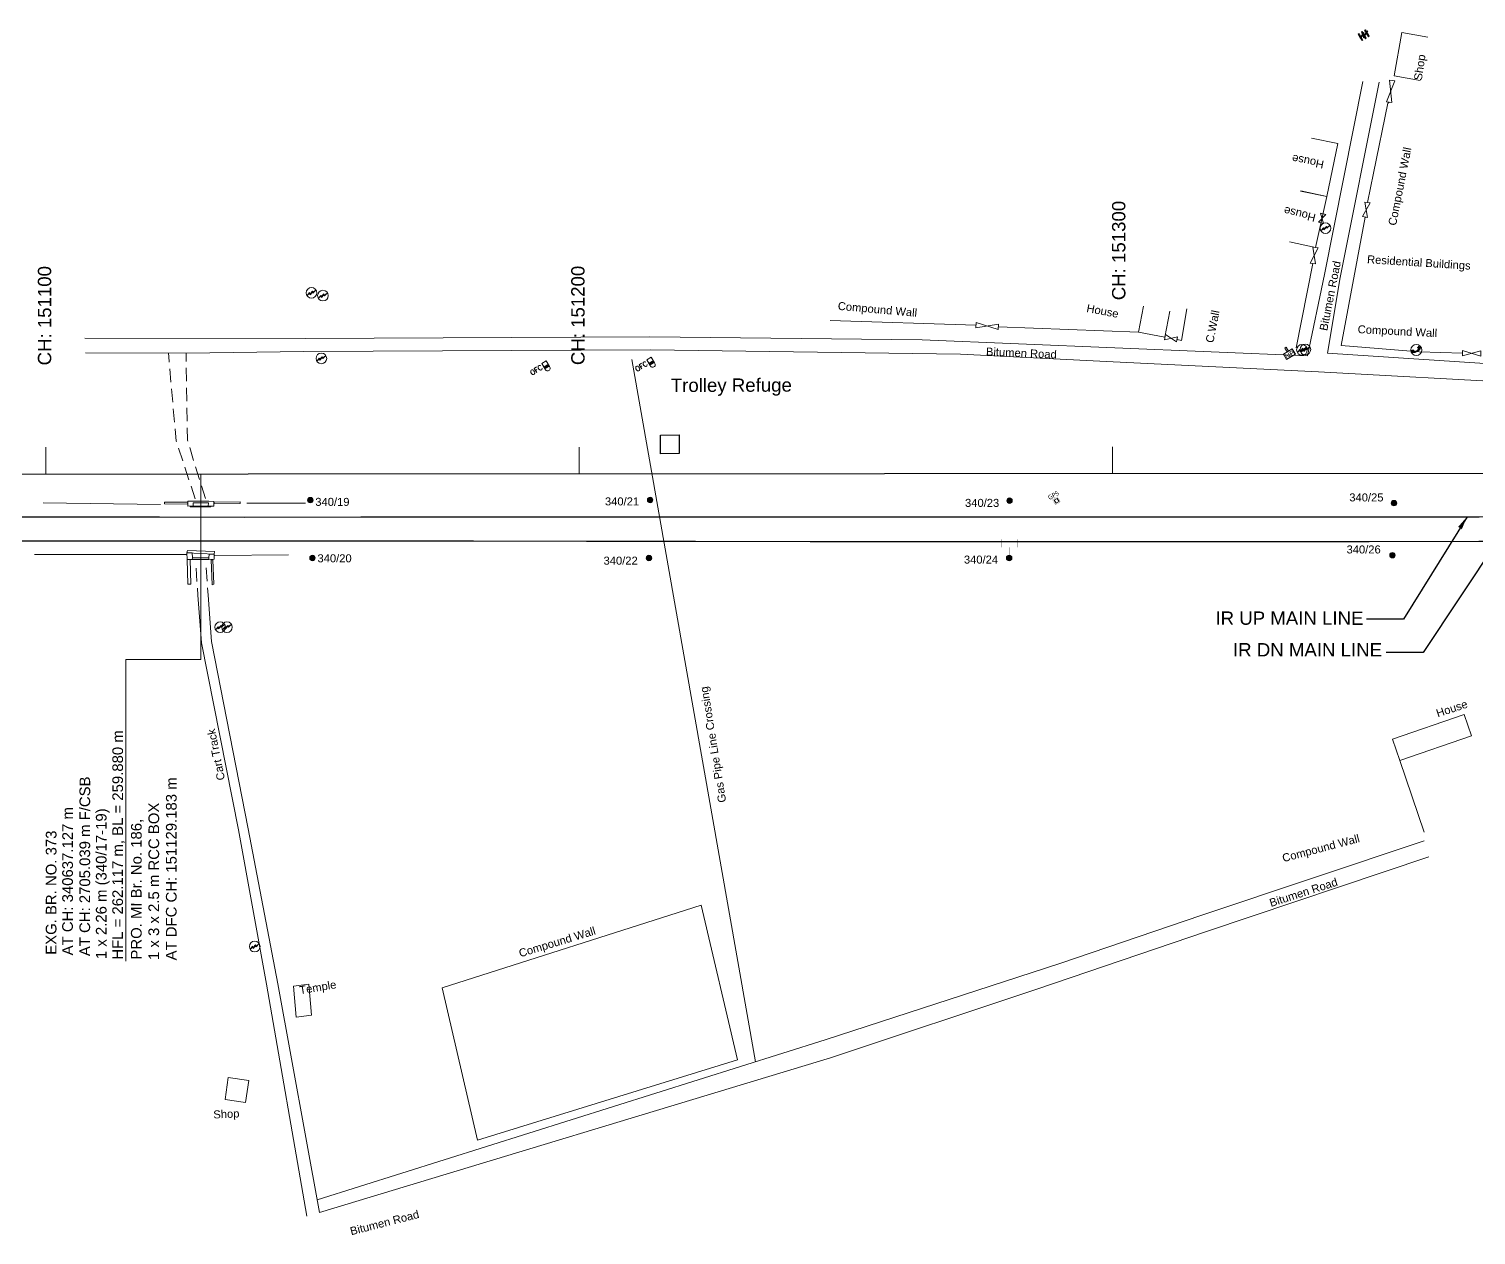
# Model space of a CAD drawing. Header units: metres. Extents: x 592467 to 614288, y 3398001 to 3402649.
# Drawn here: x 597148.5 to 597419.9, y 3398570.5 to 3398796.6 of the extents above; entities that cross this region are included whole.
import ezdxf
from ezdxf.enums import TextEntityAlignment as Align

# ---------------------------------------------------------------- set-up
doc = ezdxf.new("R2010")
doc.units = ezdxf.units.M
doc.header["$MEASUREMENT"] = 0
doc.linetypes.add('DASHED', pattern=[0.75, 0.5, -0.25])
doc.layers.get('0').update_dxf_attribs({"lineweight": 0})
for name, color, linetype, lineweight in [('Bounary Dim', 10, 'Continuous', 13), ('Cart Track', 34, 'Continuous', 0), ('Commercial Building Pucca', 7, 'Continuous', 13), ('Compound Wall', 7, 'Continuous', 13), ('Culvert Parapet', 7, 'Continuous', 0), ('Electric Pole', 7, 'Continuous', 13), ('EXISTING BRIDGE DETAILS', 7, 'Continuous', 0), ('Existing IR Track', 143, 'Continuous', 0), ('Gate', 7, 'Continuous', 13), ('GPS', 7, 'Continuous', 13), ('Grill', 7, 'Continuous', 13), ('Name Board', 7, 'Continuous', 0), ('Ofc Pillar', 7, 'Continuous', 13), ('OHE MAST', 7, 'Continuous', 0), ('OHE MAST TEXT', 7, 'Continuous', 0), ('Pipe line-Pertolium', 7, 'Continuous', 0), ('Proposed Chainage', 10, 'Continuous', 0), ('Religious_Place', 7, 'Continuous', 13), ('Residential Building Pucca', 7, 'Continuous', 13), ('Subroad Edge', 34, 'Continuous', 0), ('Telephone_Pole', 7, 'Continuous', 13), ('Text', 7, 'Continuous', 13), ('Transformer', 7, 'Continuous', 13), ('Wing Wall', 7, 'Continuous', 0)]:
    doc.layers.add(name, color=color, linetype=linetype, lineweight=lineweight)
doc.layers.add('Trolley Refuse', color=10, linetype='Continuous')
doc.styles.add('ARIAL', font='arial.ttf')
doc.styles.add('NB', font='arial.ttf', dxfattribs={"height": 1.5})
doc.styles.add('notes', font='romans.shx', dxfattribs={"height": 2})
doc.styles.get("Standard").update_dxf_attribs({"font": 'arial.ttf'})
doc.styles.add('street name', font='tahoma.ttf', dxfattribs={"height": 2})
doc.styles.add('Style-Arial', font='arial.ttf')
doc.styles.add('Text', font='arial.ttf', dxfattribs={"height": 2})
doc.dimstyles.new('ISO-25', dxfattribs={"dimtxt": 2.5, "dimasz": 2.5, "dimexe": 1.25, "dimexo": 0.625, "dimtad": 1, "dimtxsty": 'Standard', "dimcen": 2.5, "dimadec": 0, "dimazin": 0, "dimtfac": 1, "dimtmove": 0, "dimatfit": 3, "dimfxl": 1, "dimarcsym": 0})

# ---------------------------------------------------------------- blocks, each defined once
blk = doc.blocks.new('GPS')
at = {"const_width": 0.0279, "flags": 128}
blk.add_lwpolyline([(0.56, -0.56), (-0.56, -0.56), (-0.56, 0.56), (0.56, 0.56), (0.56, -0.56)], close=True, dxfattribs=at)
blk.add_3dface([(0.33, -0.33), (-0.33, -0.33), (-0.33, 0.33), (0.33, 0.33)])
at = {"style": 'street name'}
blk.add_text('GPS', height=0.868, rotation=179.0563, dxfattribs=at).set_placement((1.06, -0.8, -111.29))
blk = doc.blocks.new('GT')
at = {"layer": 'Gate'}
for p, q in [((-0.5, -0.5), (-0.5, 0.5)), ((-0.5, 0.5), (0.5, -0.5)), ((0.5, 0.5), (0.5, -0.5))]:
    blk.add_line(p, q, dxfattribs=at)
at = {"layer": 'Gate', "flags": 128}
blk.add_lwpolyline([(0.5, 0.5), (-0.5, -0.5)], dxfattribs=at)
blk = doc.blocks.new('EP')
at = {"extrusion": (0, 0, -1)}
blk.add_hatch(color=8, dxfattribs=at).paths.add_polyline_path([(-0.31, -0.24), (-0.94, -0.01), (-0.41, -0.1), (-0.43, 0.15), (0.21, -0.05), (0.21, 0.16), (0.93, -0.01), (0.31, 0.07), (0.31, -0.19), (-0.31, 0)])
at = {"color": 8}
for p, q in [((-0.93, -0.01), (-0.21, 0.16)), ((-0.31, 0.07), (-0.93, -0.01)), ((-0.31, -0.19), (-0.31, 0.07)), ((0.31, 0), (-0.31, -0.19)), ((-0.21, 0.16), (-0.21, -0.05)), ((-0.21, -0.05), (0.43, 0.15)), ((0.31, -0.24), (0.31, 0)), ((0.43, 0.15), (0.41, -0.1)), ((0.94, -0.01), (0.31, -0.24)), ((0.41, -0.1), (0.94, -0.01))]:
    blk.add_line(p, q, dxfattribs=at)
blk.add_circle((0, 0), 1, dxfattribs=at)
blk = doc.blocks.new('NB')
for p, q in [((-0.98, 0.82), (-0.98, 1.98)), ((-0.98, 1.98), (0.98, 1.98)), ((-0.98, 0.82), (0.98, 0.82)), ((-0.13, 0.82), (-0.13, 0)), ((-0.13, 0), (0.13, 0)), ((0.13, 0.82), (0.13, 0)), ((0.98, 1.98), (0.98, 0.82))]:
    blk.add_line(p, q)
at = {"insert": (-0.03, 1.54), "char_height": 0.9883, "attachment_point": 5, "rotation": 180, "line_spacing_factor": 0.6, "style": 'NB'}
blk.add_mtext('\\H1x;\\W1.02537;NB', dxfattribs=at)
blk = doc.blocks.new('TP')
at = {"layer": 'Telephone_Pole'}
blk.add_hatch(color=8, dxfattribs=at).paths.add_polyline_path([(0.49, 0.08, -0.516403), (0.5, 0.04, 0.157799), (0.42, -0.19, 0.257253), (0.43, -0.21), (0.7, -0.4, 0.297943), (0.73, -0.4, 0.213635), (0.94, -0.09, 0.292624), (0.86, 0.1, 0.314672), (-0.86, 0.1, 0.297888), (-0.94, -0.1, 0.205841), (-0.73, -0.4, 0.297943), (-0.7, -0.4), (-0.43, -0.21, 0.257253), (-0.42, -0.19, 0.155164), (-0.5, 0.04, -0.510878), (-0.49, 0.08, -0.167449)])
at = {"layer": 'Telephone_Pole', "color": 8}
for p, q in [((-0.7, -0.4), (-0.43, -0.21)), ((0.7, -0.4), (0.43, -0.21))]:
    blk.add_line(p, q, dxfattribs=at)
blk.add_circle((0, 0), 1.03, dxfattribs=at)
for centre, radius, start, end in [((0.01, -1.13), 1.5, 55.3659, 125.2353), ((-0.48, 0.05), 0.0243, 109.2181, 217.464), ((-0.82, -0.21), 0.402, 2.1844, 37.464), ((0.01, -1.34), 1.5, 71.1943, 109.2181), ((0.82, -0.21), 0.402, 141.9464, 177.8156), ((0.48, 0.06), 0.0243, 321.9464, 71.1943), ((0.75, -0.06), 0.194, 350.1231, 55.3659), ((-0.44, -0.19), 0.0258, 304.4776, 2.1844), ((0.44, -0.19), 0.0258, 177.8156, 235.5224), ((0.72, -0.38), 0.0258, 235.5224, 301.8866), ((0.49, -0.01), 0.462, 301.8866, 350.1231)]:
    blk.add_arc(centre, radius, start, end, dxfattribs=at)
for p in [(-0.44, -0.22), (0.44, -0.22)]:
    blk.add_point(p, dxfattribs=at)
blk = doc.blocks.new('TRF')
at = {"extrusion": (0, 0, -1)}
blk.add_hatch(color=256, dxfattribs=at).paths.add_polyline_path([(-0.22, -0.04), (-0.38, 0.42), (0.98, -0.29), (-0.02, 0.04), (0.18, -0.39), (-0.98, 0.09)])
for p, q in [((-0.69, 0.72), (-0.69, -0.72)), ((-0.52, 0.72), (-0.69, 0.72)), ((-0.52, -0.72), (-0.52, 0.72)), ((0, 0.72), (0, -0.72)), ((0.17, 0.72), (0, 0.72)), ((0.17, -0.72), (0.17, 0.72)), ((0.7, 0.72), (0.7, -0.72)), ((0.87, 0.72), (0.7, 0.72)), ((0.87, -0.72), (0.87, 0.72)), ((-0.69, -0.72), (-0.52, -0.72)), ((0, -0.72), (0.17, -0.72)), ((0.7, -0.72), (0.87, -0.72))]:
    blk.add_line(p, q)
at = {"flags": 128}
blk.add_lwpolyline([(0.22, -0.04), (0.38, 0.42), (-0.98, -0.29), (0.02, 0.04), (-0.18, -0.39), (0.98, 0.09), (0.22, -0.04)], close=True, dxfattribs=at)
blk = doc.blocks.new('OFC')
at = {"ltscale": 5}
for p, q in [((-0.46, 0), (-0.46, 1.23)), ((-0.46, 0), (0.46, 0)), ((0.46, 0), (0.46, 1.23))]:
    blk.add_line(p, q, dxfattribs=at)
blk.add_arc((0, 1.36), 0.48, 343.8979, 196.1021, dxfattribs=at)
for points in [[(-0.34, 1.13, 1.23), (-0.34, 1.13), (-0.34, 0.77), (-0.34, 0.77, 1.23)], [(0.38, 1.13, 1.23), (0.38, 1.13), (-0.34, 1.13), (-0.34, 1.13, 1.23)], [(0.38, 1.13), (0.38, 0.77), (-0.34, 0.77), (-0.34, 1.13)], [(0.38, 0.77, 1.23), (0.38, 1.13, 1.23), (-0.34, 1.13, 1.23), (-0.34, 0.77, 1.23)], [(-0.34, 0.77, 1.23), (-0.34, 0.77), (0.38, 0.77), (0.38, 0.77, 1.23)], [(0.38, 0.77, 1.23), (0.38, 0.77), (0.38, 1.13), (0.38, 1.13, 1.23)]]:
    blk.add_3dface(points)
at = {"ltscale": 5, "style": 'notes'}
blk.add_text('OFC', height=0.246, rotation=0, dxfattribs=at).set_placement((-0.33, 0.84))
at = {"style": 'notes'}
blk.add_text('OFC', height=0.937, rotation=180, dxfattribs=at).set_placement((3.2, 0.99, -359.18))
blk = doc.blocks.new('OHE MAST')
at = {"layer": 'OHE MAST'}
h = blk.add_hatch(color=256, dxfattribs=at)
edge = h.paths.add_edge_path()
edge.add_arc((0, 0), 0.514, 0, 360)
at = {"layer": 'OHE MAST', "lineweight": 13, "const_width": 0.01, "flags": 128}
for points in [[(1.5, 3.5), (1.5, 2), (-1.5, 2), (-1.5, 3.5)], [(0, 2), (0, 0)]]:
    blk.add_lwpolyline(points, dxfattribs=at)
at = {"layer": 'OHE MAST'}
blk.add_circle((0, 0), 0.514, dxfattribs=at)

msp = doc.modelspace()

# ---------------------------------------------------------------- linework, layer by layer
at = {"layer": 'Bounary Dim', "lineweight": 30, "flags": 128}
msp.add_lwpolyline([(596593.3051, 3398712.8805), (598740.0687, 3398714.0135)], dxfattribs=at)
at = {"layer": 'Cart Track', "lineweight": 18, "flags": 128}
for points in [[(597174.8302, 3398734.2809), (597174.687, 3398735.9154)], [(597178.0218, 3398734.2849), (597177.9986, 3398735.7453)], [(597180.2295, 3398690.4536), (597180.8775, 3398681.5018), (597187.8469, 3398646.4526), (597193.0692, 3398617.5201), (597200.6438, 3398574.0153)], [(597182.1334, 3398690.4593), (597182.7643, 3398681.7529), (597189.6568, 3398646.6234), (597195.1944, 3398617.5675), (597202.9934, 3398574.7304)]]:
    msp.add_lwpolyline(points, dxfattribs=at)
at = {"layer": 'Cart Track', "color": 88, "linetype": 'DASHED', "lineweight": 18, "ltscale": 5, "flags": 128}
for points in [[(597179.7188, 3398708.5084), (597176.1402, 3398719.3297), (597174.8302, 3398734.2809)], [(597181.6099, 3398708.5601), (597178.2556, 3398719.5477), (597178.0218, 3398734.2849)], [(597179.8615, 3398695.5372), (597180.2237, 3398690.4536)], [(597181.7616, 3398695.5895), (597182.1334, 3398690.4593)]]:
    msp.add_lwpolyline(points, dxfattribs=at)
at = {"layer": 'Commercial Building Pucca', "flags": 128}
msp.add_lwpolyline([(597409.3991, 3398786.9709), (597404.4778, 3398787.8462), (597405.9154, 3398795.9288), (597410.8367, 3398795.0535)], dxfattribs=at)
msp.add_lwpolyline([(597409.3991, 3398786.9709), (597404.4778, 3398787.8462), (597405.9154, 3398795.9288), (597410.8367, 3398795.0535)], dxfattribs=at)
at = {"layer": 'Commercial Building Pucca'}
msp.add_3dface([(597189.7448, 3398599.4319), (597185.8943, 3398599.9893), (597185.3164, 3398595.9026), (597189.1669, 3398595.3452)], dxfattribs=at)
msp.add_3dface([(597189.7448, 3398599.4319), (597185.8943, 3398599.9893), (597185.3164, 3398595.9026), (597189.1669, 3398595.3452)], dxfattribs=at)
at = {"layer": 'Compound Wall', "lineweight": 13, "flags": 128}
for points in [[(597400.6595, 3398769.5636), (597403.3258, 3398782.6893), (597403.606, 3398782.896)], [(597400.6595, 3398769.5636), (597403.3258, 3398782.6893), (597403.606, 3398782.896)], [(597399.5177, 3398764.079), (597400.6595, 3398769.5636)], [(597399.5177, 3398764.079), (597400.6595, 3398769.5636)], [(597409.1865, 3398736.0715), (597394.5556, 3398737.2902), (597399.0381, 3398761.3427)], [(597409.1865, 3398736.0715), (597394.5556, 3398737.2902), (597399.0381, 3398761.3427)], [(597389.2681, 3398752.658), (597386.1542, 3398736.8345)], [(597389.2681, 3398752.658), (597386.1542, 3398736.8345)], [(597365.6411, 3398744.1209), (597364.6358, 3398738.2089), (597363.7983, 3398738.4216)], [(597365.6411, 3398744.1209), (597364.6358, 3398738.2089), (597363.7983, 3398738.4216)], [(597326.0977, 3398741.0786), (597298.7653, 3398741.9384)], [(597326.0977, 3398741.0786), (597298.7653, 3398741.9384)], [(597356.5941, 3398739.7487), (597330.3169, 3398740.7786)], [(597356.5941, 3398739.7487), (597330.3169, 3398740.7786)], [(597417.3007, 3398735.8455), (597409.1924, 3398736.0692)], [(597417.3007, 3398735.8455), (597409.1924, 3398736.0692)], [(597410.1396, 3398646.0238), (597405.5746, 3398659.422)], [(597410.1396, 3398646.0238), (597405.5746, 3398659.422)], [(597274.5546, 3398632.3488), (597281.362, 3398603.3077), (597232.6508, 3398588.2511), (597225.9939, 3398616.8136), (597274.5546, 3398632.3488)], [(597274.5546, 3398632.3488), (597281.362, 3398603.3077), (597232.6508, 3398588.2511), (597225.9939, 3398616.8136), (597274.5546, 3398632.3488)]]:
    msp.add_lwpolyline(points, dxfattribs=at)
at = {"layer": 'Culvert Parapet', "flags": 128}
msp.add_lwpolyline([(597182.1707, 3398707.1168), (597182.1956, 3398707.7561), (597179.3539, 3398707.7934), (597179.3108, 3398707.192), (597178.3138, 3398707.1271), (597178.3139, 3398708.0609), (597179.3965, 3398708.0866), (597182.2382, 3398708.0493), (597183.2123, 3398708.0423), (597183.195, 3398707.145), (597182.1707, 3398707.1168)], close=True, dxfattribs=at)
msp.add_lwpolyline([(597182.1707, 3398707.1168), (597182.1956, 3398707.7561), (597179.3539, 3398707.7934), (597179.3108, 3398707.192), (597178.3138, 3398707.1271), (597178.3139, 3398708.0609), (597179.3965, 3398708.0866), (597182.2382, 3398708.0493), (597183.2123, 3398708.0423), (597183.195, 3398707.145), (597182.1707, 3398707.1168)], close=True, dxfattribs=at)
at = {"layer": 'Culvert Parapet'}
msp.add_3dface([(597182.2505, 3398697.1512), (597182.2765, 3398697.4402), (597179.1835, 3398697.4546), (597179.1575, 3398697.1654)], dxfattribs=at)
msp.add_3dface([(597182.2505, 3398697.1512), (597182.2765, 3398697.4402), (597179.1835, 3398697.4546), (597179.1575, 3398697.1654)], dxfattribs=at)
at = {"layer": 'EXISTING BRIDGE DETAILS', "linetype": 'Continuous', "lineweight": 0, "flags": 128}
msp.add_lwpolyline([(597166.6768, 3398621.8289), (597166.7203, 3398678.371), (597180.7426, 3398678.3602), (597180.7694, 3398713.1905)], dxfattribs=at)
at = {"layer": 'Existing IR Track', "color": 0, "lineweight": 30, "flags": 128}
for points in [[(597136.0246, 3398705.1226), (597156.1763, 3398705.1287), (597173.0008, 3398705.1158), (597188.9717, 3398705.1036), (597210.7913, 3398705.1204), (597231.648, 3398705.1364), (597253.1239, 3398705.1348), (597274.0088, 3398705.1332), (597295.0658, 3398705.132), (597315.8039, 3398705.1308), (597338.024, 3398705.1227), (597357.826, 3398705.1154), (597380.8216, 3398705.1321), (597399.7833, 3398705.1458), (597420.4331, 3398705.1607), (597441.2624, 3398705.1757), (597462.7594, 3398705.1659), (597484.469, 3398705.156), (597505.2296, 3398705.1669), (597525.9898, 3398705.1779), (597546.5392, 3398705.1754), (597565.3996, 3398705.1732), (597587.522, 3398705.1829), (597608.3854, 3398705.192)], [(597135.9674, 3398700.6222), (597156.201, 3398700.6328), (597172.9433, 3398700.6268), (597189.2169, 3398700.621), (597210.735, 3398700.641), (597231.8927, 3398700.6606), (597253.0625, 3398700.6035), (597273.5165, 3398700.5483), (597295.0061, 3398700.5361), (597315.7848, 3398700.5247), (597337.9658, 3398700.5264), (597357.7137, 3398700.5282), (597380.7619, 3398700.5316), (597399.7953, 3398700.5345), (597420.3742, 3398700.5495), (597440.9539, 3398700.5644), (597462.6996, 3398700.5479), (597484.4198, 3398700.5314), (597505.3407, 3398700.5659), (597526.2594, 3398700.6005), (597546.5471, 3398700.6153), (597567.0063, 3398700.6301), (597587.5294, 3398700.6414), (597608.2065, 3398700.6528)]]:
    msp.add_lwpolyline(points, dxfattribs=at)
at = {"layer": 'Grill', "flags": 128}
for points in [[(597173.2116, 3398707.4838), (597151.1897, 3398707.7405)], [(597173.2116, 3398707.4838), (597151.1897, 3398707.7405)], [(597200.3847, 3398707.6766), (597189.3904, 3398707.7056)], [(597200.3847, 3398707.6766), (597189.3904, 3398707.7056)], [(597149.5756, 3398698.077), (597178.0629, 3398698.0632)], [(597149.5756, 3398698.077), (597178.0629, 3398698.0632)], [(597183.3952, 3398697.9106), (597197.1858, 3398698.0267)], [(597183.3952, 3398697.9106), (597197.1858, 3398698.0267)]]:
    msp.add_lwpolyline(points, dxfattribs=at)
at = {"layer": 'Pipe line-Pertolium', "ltscale": 0.5}
msp.add_lwpolyline([(597261.5779, 3398734.672), (597284.762, 3398602.9676)], dxfattribs=at)
at = {"layer": 'Proposed Chainage', "linetype": 'Continuous', "lineweight": 0, "flags": 128}
for points in [[(597151.7054, 3398718.1752), (597151.7081, 3398713.1752)], [(597251.7054, 3398718.228), (597251.7081, 3398713.228)], [(597351.7054, 3398718.2808), (597351.708, 3398713.2808)]]:
    msp.add_lwpolyline(points, dxfattribs=at)
at = {"layer": 'Religious_Place'}
msp.add_3dface([(597201.0152, 3398617.5204), (597198.1284, 3398617.1425), (597198.6305, 3398611.3381), (597201.5173, 3398611.7161)], dxfattribs=at)
msp.add_3dface([(597201.0152, 3398617.5204), (597198.1284, 3398617.1425), (597198.6305, 3398611.3381), (597201.5173, 3398611.7161)], dxfattribs=at)
at = {"layer": 'Residential Building Pucca', "flags": 128}
for points in [[(597389.0168, 3398776.1545), (597393.9134, 3398775.1503), (597391.868, 3398765.1764), (597386.9713, 3398766.1806)], [(597389.0168, 3398776.1545), (597393.9134, 3398775.1503), (597391.868, 3398765.1764), (597386.9713, 3398766.1806)], [(597386.9905, 3398766.2697), (597391.868, 3398765.1764), (597389.7306, 3398755.6412), (597384.8531, 3398756.7346)], [(597386.9905, 3398766.2697), (597391.868, 3398765.1764), (597389.7306, 3398755.6412), (597384.8531, 3398756.7346)], [(597362.4682, 3398743.7212), (597361.5371, 3398738.8101), (597356.598, 3398739.7465), (597357.5291, 3398744.6575)], [(597362.4682, 3398743.7212), (597361.5371, 3398738.8101), (597356.598, 3398739.7465), (597357.5291, 3398744.6575)]]:
    msp.add_lwpolyline(points, dxfattribs=at)
at = {"layer": 'Residential Building Pucca'}
msp.add_3dface([(597405.5585, 3398659.4608), (597404.2032, 3398663.4767), (597417.6166, 3398668.065), (597418.9721, 3398664.048)], dxfattribs=at)
msp.add_3dface([(597405.5585, 3398659.4608), (597404.2032, 3398663.4767), (597417.6166, 3398668.065), (597418.9721, 3398664.048)], dxfattribs=at)
at = {"layer": 'Subroad Edge', "lineweight": 13, "flags": 128}
for points in [[(597398.6128, 3398786.7515), (597391.4258, 3398750.5629), (597388.2827, 3398735.3144)], [(597398.6128, 3398786.7515), (597391.4258, 3398750.5629), (597388.2827, 3398735.3144)], [(597401.6722, 3398786.6627), (597394.3895, 3398750.0474), (597392.012, 3398735.8127)], [(597401.6722, 3398786.6627), (597394.3895, 3398750.0474), (597392.012, 3398735.8127)], [(597388.2827, 3398735.3144), (597352.116, 3398736.8033), (597315.9804, 3398738.3158), (597264.9264, 3398738.9089), (597200.3365, 3398738.61), (597159.0056, 3398738.6141)], [(597388.2827, 3398735.3144), (597352.116, 3398736.8033), (597315.9804, 3398738.3158), (597264.9264, 3398738.9089), (597200.3365, 3398738.61), (597159.0056, 3398738.6141)], [(597390.315, 3398732.3236), (597351.8345, 3398734.2107), (597323.2091, 3398735.6324), (597265.0503, 3398736.4398), (597200.0666, 3398736.1729), (597178.0314, 3398735.8018), (597159.1388, 3398735.9033)], [(597390.315, 3398732.3236), (597351.8345, 3398734.2107), (597323.2091, 3398735.6324), (597265.0503, 3398736.4398), (597200.0666, 3398736.1729), (597178.0314, 3398735.8018), (597159.1388, 3398735.9033)], [(597474.2575, 3398730.5441), (597462.1028, 3398731.0196), (597429.144, 3398733.4224), (597392.012, 3398735.8127)], [(597474.2575, 3398730.5441), (597462.1028, 3398731.0196), (597429.144, 3398733.4224), (597392.012, 3398735.8127)], [(597509.7832, 3398724.9466), (597475.9081, 3398726.4278), (597463.3495, 3398727.0158), (597429.1473, 3398730.1974), (597390.315, 3398732.3236)], [(597509.7832, 3398724.9466), (597475.9081, 3398726.4278), (597463.3495, 3398727.0158), (597429.1473, 3398730.1974), (597390.315, 3398732.3236)], [(597410.1599, 3398644.3954), (597368.4186, 3398630.442), (597341.8272, 3398621.3903), (597297.844, 3398607.088), (597202.5659, 3398577.0786)], [(597410.1599, 3398644.3954), (597368.4186, 3398630.442), (597341.8272, 3398621.3903), (597297.844, 3398607.088), (597202.5659, 3398577.0786)], [(597410.9788, 3398641.4162), (597369.3236, 3398627.3827), (597337.5109, 3398616.5976), (597298.8321, 3398603.6963), (597202.9934, 3398574.7304)], [(597410.9788, 3398641.4162), (597369.3236, 3398627.3827), (597337.5109, 3398616.5976), (597298.8321, 3398603.6963), (597202.9934, 3398574.7304)]]:
    msp.add_lwpolyline(points, dxfattribs=at)
at = {"layer": 'Trolley Refuse'}
msp.add_lwpolyline([(597270.4499, 3398716.9883), (597266.9499, 3398716.9856), (597266.9473, 3398720.4856), (597270.4473, 3398720.4883)], close=True, dxfattribs=at)
at = {"layer": 'Wing Wall', "flags": 128}
for points in [[(597179.1575, 3398697.1654), (597178.1893, 3398697.1594), (597178.1517, 3398698.3902), (597179.1372, 3398698.3816), (597179.1835, 3398697.4546)], [(597179.1575, 3398697.1654), (597178.1893, 3398697.1594), (597178.1517, 3398698.3902), (597179.1372, 3398698.3816), (597179.1835, 3398697.4546)], [(597182.2505, 3398697.1512), (597183.2939, 3398697.2029), (597183.2867, 3398698.131), (597182.3221, 3398698.1366), (597182.2765, 3398697.4402)], [(597182.2505, 3398697.1512), (597183.2939, 3398697.2029), (597183.2867, 3398698.131), (597182.3221, 3398698.1366), (597182.2765, 3398697.4402)]]:
    msp.add_lwpolyline(points, dxfattribs=at)
at = {"layer": 'Wing Wall'}
for points in [[(597173.9604, 3398707.922), (597178.3153, 3398707.8816), (597178.285, 3398707.5238), (597173.9301, 3398707.5641)], [(597173.9604, 3398707.922), (597178.3153, 3398707.8816), (597178.285, 3398707.5238), (597173.9301, 3398707.5641)], [(597188.1405, 3398707.9772), (597183.2452, 3398707.8956), (597183.2432, 3398707.5624), (597188.1386, 3398707.644)], [(597188.1405, 3398707.9772), (597183.2452, 3398707.8956), (597183.2432, 3398707.5624), (597188.1386, 3398707.644)], [(597182.6693, 3398707.0176), (597182.661, 3398707.1341), (597178.7839, 3398707.1414), (597178.7923, 3398707.0249)], [(597182.6693, 3398707.0176), (597182.661, 3398707.1341), (597178.7839, 3398707.1414), (597178.7923, 3398707.0249)], [(597183.3017, 3398698.6143), (597178.2652, 3398698.8244), (597178.1517, 3398698.3902), (597183.2867, 3398698.131)], [(597183.3017, 3398698.6143), (597178.2652, 3398698.8244), (597178.1517, 3398698.3902), (597183.2867, 3398698.131)], [(597178.7802, 3398697.1458), (597178.1989, 3398697.1509), (597178.3067, 3398692.5066), (597178.888, 3398692.5015)], [(597178.7802, 3398697.1458), (597178.1989, 3398697.1509), (597178.3067, 3398692.5066), (597178.888, 3398692.5015)], [(597183.2178, 3398692.5435), (597183.0201, 3398697.088), (597182.6793, 3398697.0975), (597182.8832, 3398692.4093)], [(597183.2178, 3398692.5435), (597183.0201, 3398697.088), (597182.6793, 3398697.0975), (597182.8832, 3398692.4093)]]:
    msp.add_3dface(points, dxfattribs=at)

# ---------------------------------------------------------------- block references
at = {"layer": 'Electric Pole', "xscale": 0.9997078270183116, "yscale": 0.9997078270183116, "zscale": 0.9997078270183116, "rotation": 210.979233574599}
for p in [(597391.6378, 3398759.2763), (597391.6378, 3398759.2763), (597201.5255, 3398747.14), (597201.5255, 3398747.14), (597203.66, 3398746.6135), (597203.66, 3398746.6135), (597387.2093, 3398736.4432), (597387.2093, 3398736.4432), (597387.8558, 3398736.5051), (597387.8558, 3398736.5051), (597203.3674, 3398734.8463), (597203.3674, 3398734.8463), (597184.3987, 3398684.4654), (597184.3987, 3398684.4654), (597185.6707, 3398684.4629), (597185.6707, 3398684.4629), (597190.8705, 3398624.5635), (597190.8705, 3398624.5635)]:
    msp.add_blockref('EP', p, dxfattribs=at)
at = {"layer": 'Gate'}
for p, xscale, yscale, zscale, rotation in [((597403.8652, 3398784.9252), 4.091490875739965, 0.9997078268568408, 2.022447886100058, 262.2326746764194), ((597403.8652, 3398784.9252), 4.091490875739965, 0.9997078268568408, 2.022447886100058, 262.2326746764194), ((597390.981, 3398761.1036), 1.736173618567075, 0.9997078268568409, 1.317446907948806, 256.2326746751555), ((597390.981, 3398761.1036), 1.736173618567075, 0.9997078268568409, 1.317446907948806, 256.2326746751555), ((597399.2779, 3398762.7108), 2.777939282233946, 0.9997078268568406, 1.666471614814471, 260.2326746736081), ((597399.2779, 3398762.7108), 2.777939282233946, 0.9997078268568406, 1.666471614814471, 260.2326746736081), ((597389.4994, 3398754.1496), 3.018907923071293, 0.9997078268568409, 1.737246637427887, 261.2326746765727), ((597389.4994, 3398754.1496), 3.018907923071293, 0.9997078268568409, 1.737246637427887, 261.2326746765727), ((597328.2073, 3398740.9286), 4.229853011458577, 0.9997078268568408, 2.056360173220907, 176.2326746770037), ((597328.2073, 3398740.9286), 4.229853011458577, 0.9997078268568408, 2.056360173220907, 176.2326746770037), ((597362.6677, 3398738.6158), 2.29435124293987, 0.9997078268568408, 1.514490308693227, 170.2326746750451), ((597362.6677, 3398738.6158), 2.29435124293987, 0.9997078268568408, 1.514490308693227, 170.2326746750451), ((597419.0221, 3398735.8028), 3.443945872415778, 0.9997078268568408, 1.855516004761307, 178.2326746765554), ((597419.0221, 3398735.8028), 3.443945872415778, 0.9997078268568408, 1.855516004761307, 178.2326746765554)]:
    msp.add_blockref('GT', p, dxfattribs=dict(at, xscale=xscale, yscale=yscale, zscale=zscale, rotation=rotation))
at = {"layer": 'GPS', "rotation": 210.979233574599}
msp.add_blockref('GPS', (597341.2199, 3398708.127), dxfattribs=at)
msp.add_blockref('GPS', (597341.2199, 3398708.127), dxfattribs=at)
msp.add_blockref('GPS', (597341.2199, 3398708.127), dxfattribs=at)
at = {"layer": 'Name Board', "xscale": 0.9997078270183116, "yscale": 0.9997078270183116, "zscale": 0.9997078270183116, "rotation": 210.979233574599}
msp.add_blockref('NB', (597384.1419, 3398736.8647), dxfattribs=at)
msp.add_blockref('NB', (597384.1419, 3398736.8647), dxfattribs=at)
at = {"layer": 'Ofc Pillar', "xscale": 0.9997078270183116, "yscale": 0.9997078270183116, "zscale": 0.9997078270183116, "rotation": 210.979233574599}
for p in [(597245.0875, 3398734.1339), (597245.0875, 3398734.1339), (597264.7789, 3398734.8225), (597264.7789, 3398734.8225)]:
    msp.add_blockref('OFC', p, dxfattribs=at)
at = {"layer": 'OHE MAST', "rotation": 6.422904453660895e-05}
for p in [(597201.2937, 3398708.2832), (597265.0016, 3398708.3065), (597332.3956, 3398708.1637), (597404.4608, 3398707.714), (597201.6882, 3398697.4337), (597264.7807, 3398697.4227), (597332.3241, 3398697.4288), (597404.1825, 3398697.9379)]:
    msp.add_blockref('OHE MAST', p, dxfattribs=at)
at = {"layer": 'Telephone_Pole', "xscale": 0.9997078270183116, "yscale": 0.9997078270183116, "zscale": 0.9997078270183116, "rotation": 210.979233574599}
msp.add_blockref('TP', (597408.6554, 3398736.4305), dxfattribs=at)
msp.add_blockref('TP', (597408.6554, 3398736.4305), dxfattribs=at)
at = {"layer": 'Transformer', "xscale": 0.9997078270183116, "yscale": 0.9997078270183116, "zscale": 0.9997078270183116, "rotation": 210.979233574599}
msp.add_blockref('TRF', (597398.8827, 3398795.5031), dxfattribs=at)
msp.add_blockref('TRF', (597398.8827, 3398795.5031), dxfattribs=at)

# ---------------------------------------------------------------- texts
at = {"layer": 'EXISTING BRIDGE DETAILS', "style": 'ARIAL'}
for s, p in [('HFL = 262.117 m, BL = 259.880 m', (597166.1619, 3398622.1007)), ('AT CH: 2705.039 m F/CSB', (597160.0046, 3398622.7648)), ('AT CH: 340637.127 m', (597156.7743, 3398622.9156)), ('1 x 2.26 m (340/17-19)', (597163.0832, 3398622.2149)), ('EXG. BR. NO. 373 ', (597153.6956, 3398623.0298))]:
    msp.add_text(s, height=2, rotation=89.979234, dxfattribs=at).set_placement(p)
at = {"layer": 'EXISTING BRIDGE DETAILS', "color": 10, "style": 'ARIAL'}
for s, p in [('AT DFC CH: 151129.183 m', (597176.2166, 3398621.9697)), ('1 x 3 x 2.5 m RCC BOX', (597172.9393, 3398622.0474)), ('PRO. MI Br. No. 186,', (597169.6619, 3398622.1252))]:
    msp.add_text(s, height=2, rotation=89.979234, dxfattribs=at).set_placement(p)
at = {"layer": 'Existing IR Track', "color": 7, "lineweight": 0, "style": 'ARIAL'}
for s, p in [('IR UP MAIN LINE', (597398.7444, 3398686.1405)), ('IR DN MAIN LINE', (597402.2269, 3398680.2117))]:
    msp.add_text(s, height=2.5, rotation=359.979234, dxfattribs=at).set_placement(p, align=Align.MIDDLE_RIGHT)
at = {"layer": 'OHE MAST TEXT', "style": 'ARIAL'}
for s, p in [('340/19', (597202.2272, 3398707.1999)), ('340/21', (597256.5303, 3398707.2862)), ('340/23', (597324.0448, 3398707.0079)), ('340/25', (597396.0928, 3398708.034)), ('340/26', (597395.5752, 3398698.2782)), ('340/20', (597202.6344, 3398696.6174)), ('340/22', (597256.2715, 3398696.179)), ('340/24', (597323.8342, 3398696.3748))]:
    msp.add_text(s, height=1.5, rotation=359.979234, dxfattribs=at).set_placement(p)
at = {"layer": 'Proposed Chainage', "color": 1, "lineweight": 0, "char_height": 2.5, "attachment_point": 4, "rotation": 90.030241, "line_spacing_factor": 0.6, "style": 'Style-Arial'}
for s, insert in [('CH: 151300', (597352.8806, 3398745.7534)), ('CH: 151100', (597151.483, 3398733.5324)), ('CH: 151200', (597251.483, 3398733.5852))]:
    msp.add_mtext(s, dxfattribs=dict(at, insert=insert))
at = {"layer": 'Subroad Edge', "style": 'Text'}
for s, rotation, p in [('Bitumen Road', 78.767313, (597391.9426, 3398739.928)), ('Cart Track', 101.246371, (597185.3104, 3398655.8908)), ('Bitumen Road', 17.836077, (597381.4103, 3398631.9821)), ('Bitumen Road', 14.382593, (597208.9653, 3398570.4279))]:
    msp.add_text(s, height=1.5, rotation=rotation, dxfattribs=at).set_placement(p)
at = {"layer": 'Subroad Edge'}
msp.add_text('Bitumen Road', height=1.5, rotation=357.538444, dxfattribs=at).set_placement((597327.9451, 3398735.3971))
at = {"layer": 'Text', "color": 0, "style": 'ARIAL'}
for s, rotation, p in [('Shop', 81.536809, (597409.6681, 3398786.8881)), ('House', 168.410378, (597391.4468, 3398771.8783)), ('Compound Wall', 78.750843, (597404.8409, 3398759.6514)), ('House', 166.218884, (597389.9199, 3398761.8786)), ('Residential Buildings', 356.399125, (597399.3823, 3398752.7038)), ('Compound Wall', 354.877339, (597300.1403, 3398743.972)), ('House', 349.265321, (597346.726, 3398743.5706)), ('C.Wall', 78.866995, (597370.5972, 3398737.6638)), ('Compound Wall', 357.100277, (597397.6353, 3398739.5861)), ('Gas Pipe Line Crossing', 99.071331, (597279.2745, 3398651.6918)), ('House', 18.289998, (597412.6761, 3398667.5368)), ('Compound Wall', 14.760432, (597383.7458, 3398640.3893)), ('Compound Wall', 16.963065, (597240.659, 3398622.5421)), ('Temple', 9.384574, (597199.3669, 3398615.6162)), ('Shop', 2.558467, (597183.1383, 3398592.3173))]:
    msp.add_text(s, height=1.5, rotation=rotation, dxfattribs=at).set_placement(p)
at = {"layer": 'Trolley Refuse', "style": 'ARIAL'}
msp.add_text('Trolley Refuge', height=2.5, rotation=0.155923, dxfattribs=at).set_placement((597268.8775, 3398728.5519))

# ---------------------------------------------------------------- leaders
at = {"layer": 'Existing IR Track', "color": 7, "lineweight": 0}
for points in [[(597418.1625, 3398705.1591), (597406.2466, 3398685.9386), (597399.3375, 3398685.9488)], [(597423.8225, 3398700.552), (597409.9203, 3398679.6877), (597403.0113, 3398679.6979)]]:
    msp.add_leader(points, dimstyle='ISO-25', override={"dimtxt": 0.5, "dimtad": 0}, dxfattribs=at)

doc.saveas('drawing.dxf')
